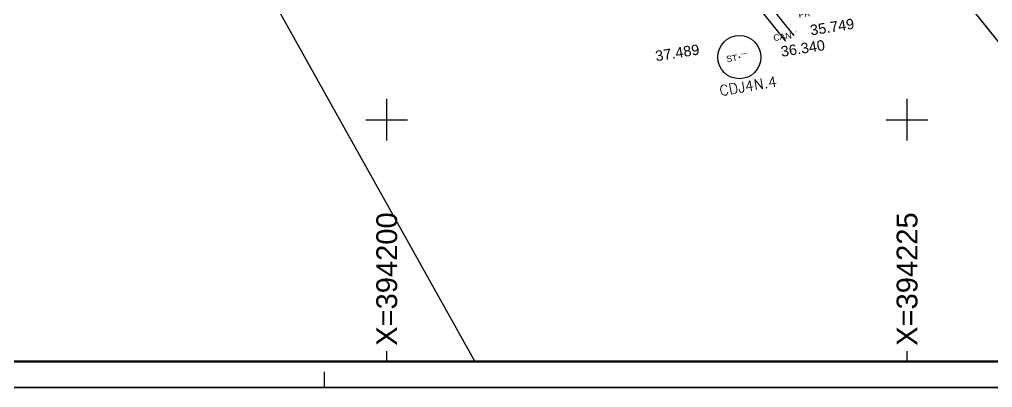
# Model space of a CAD drawing. Header units: metres. Extents: x 394092 to 394268, y 588562 to 588788.
# Drawn here: x 394182.35 to 394229.11, y 588562.15 to 588579.81 of the extents above; entities that cross this region are included whole.
import ezdxf
from ezdxf.enums import TextEntityAlignment as Align

# ---------------------------------------------------------------- set-up
doc = ezdxf.new("R2010")
doc.units = ezdxf.units.M
for name, color, linetype in [('CADRE', 7, 'Continuous'), ('CANIVEAU', 5, 'Continuous'), ('Carroyage(1)', 7, 'Continuous'), ('Carroyage(1)_Croix', 7, 'Continuous'), ('Carroyage(1)_Textes', 7, 'Continuous'), ('IL', 70, 'Continuous'), ('L', 10, 'Continuous'), ('TopoAlt', 150, 'Continuous'), ('TopoCod', 1, 'Continuous'), ('TOPOJIS', 7, 'Continuous'), ('TopoMat', 3, 'Continuous')]:
    doc.layers.add(name, color=color, linetype=linetype)
doc.styles.add('ROMANC', font='romanc.shx', dxfattribs={"height": 10})
doc.styles.get("Standard").update_dxf_attribs({"font": 'arial.ttf'})

# ---------------------------------------------------------------- blocks, each defined once
blk = doc.blocks.new('TCPOINT')
at = {"color": 0}
blk.add_point((0, 0), dxfattribs=at)
at = {"layer": 'TopoAlt'}
blk.add_attdef('ALT', text='', height=0.5, dxfattribs=at).set_placement((0.1, -0.1), align=Align.TOP_LEFT)
at = {"layer": 'TopoCod'}
blk.add_attdef('COD', text='', height=0.3, dxfattribs=at).set_placement((-0.1, 0), align=Align.MIDDLE_RIGHT)
at = {"layer": 'TopoMat'}
blk.add_attdef('MAT', (0.1, 0.1), '', height=0.3, dxfattribs=at)

msp = doc.modelspace()

# ---------------------------------------------------------------- linework, layer by layer
at = {"color": 0, "ltscale": 0.001}
msp.add_lwpolyline([(394092.0051, 588788.4902), (394267.7032, 588788.4902), (394267.7032, 588562.1496), (394092.0051, 588562.1496)], close=True, dxfattribs=at)
at = {"lineweight": 30}
msp.add_circle((394216.9454, 588578.0069, -0.292), 1.0367, dxfattribs=at)
at = {"layer": 'CANIVEAU', "elevation": -1.441, "flags": 128}
for points in [[(394219.1782, 588578.775), (394211.0701, 588588.8487), (394205.7765, 588595.3554), (394181.6908, 588625.1956), (394174.8327, 588633.6675), (394160.884, 588650.9202), (394137.1913, 588680.3015)], [(394219.5522, 588579.076), (394211.4432, 588589.1506), (394206.1494, 588595.6576), (394182.0641, 588625.4974), (394175.2057, 588633.9695), (394161.2575, 588651.2217), (394137.565, 588680.6029)]]:
    msp.add_lwpolyline(points, dxfattribs=at)
at = {"layer": 'Carroyage(1)', "ltscale": 0.001}
for p, q in [((394200, 588563.3996), (394200, 588563.8996)), ((394225, 588563.3996), (394225, 588563.8996)), ((394197.0051, 588562.1496), (394197.0051, 588562.8996))]:
    msp.add_line(p, q, dxfattribs=at)
msp.add_lwpolyline([(394092.0051, 588562.1496), (394267.7032, 588562.1496), (394267.7032, 588788.4902), (394092.0051, 588788.4902)], close=True, dxfattribs=at)
at = {"layer": 'Carroyage(1)', "ltscale": 0.001, "const_width": 0.125}
msp.add_lwpolyline([(394093.2551, 588636.3996), (394144.5051, 588636.3996), (394144.5051, 588563.3996), (394266.4532, 588563.3996), (394266.4532, 588787.2402), (394093.2551, 588787.2402)], close=True, dxfattribs=at)
msp.add_lwpolyline([(394093.2551, 588636.3996), (394144.5051, 588636.3996), (394144.5051, 588563.3996), (394266.4532, 588563.3996), (394266.4532, 588787.2402), (394093.2551, 588787.2402)], close=True, dxfattribs=at)
at = {"layer": 'Carroyage(1)_Croix', "ltscale": 0.001}
for p, q in [((394200, 588574), (394200, 588576)), ((394225, 588574), (394225, 588576)), ((394199, 588575), (394201, 588575)), ((394224, 588575), (394226, 588575))]:
    msp.add_line(p, q, dxfattribs=at)
at = {"layer": 'IL'}
msp.add_lwpolyline([(394120.61, 588761.997), (394247.987, 588603.51), (394236.529, 588569.878), (394110.794, 588726.321), (394115.233, 588757.675)], close=True, dxfattribs=at)
msp.add_lwpolyline([(394093.2551, 588716.3007), (394102.426, 588704.56), (394114.738, 588688.799), (394127.049, 588673.038), (394139.361, 588657.277), (394162.754, 588627.33), (394168.989, 588626.415), (394187.464, 588593.381), (394204.2312, 588563.3996)], dxfattribs=at)
at = {"layer": 'L'}
msp.add_lwpolyline([(394239.636, 588613.9), (394247.987, 588603.51), (394236.529, 588569.878), (394216.251, 588595.109)], close=True, dxfattribs=at)
msp.add_lwpolyline([(394144.5051, 588599.6873), (394187.464, 588593.381), (394204.2312, 588563.3996)], dxfattribs=at)

# ---------------------------------------------------------------- block references
at = {"layer": 'TOPOJIS'}
ref = msp.add_blockref('TCPOINT', (394220.4596, 588580.1317, 35.749), dxfattribs=dict(at, rotation=8.918647236070969))
ref.add_attrib('MAT', '371', (394220.5429, 588580.246, 35.749), dxfattribs={"layer": 'TopoMat', "height": 0.06, "rotation": 8.91865})
ref.add_attrib('ALT', '35.749', dxfattribs={"layer": 'TopoAlt', "height": 0.5, "rotation": 8.91865}).set_placement((394220.307, 588579.5399, 35.749), align=Align.TOP_LEFT)
ref.add_attrib('COD', 'PR', dxfattribs={"layer": 'TopoCod', "height": 0.3, "rotation": 8.91865}).set_placement((394220.3609, 588580.1162, 35.749), align=Align.MIDDLE_RIGHT)
ref = msp.add_blockref('TCPOINT', (394219.5522, 588579.076, 36.34), dxfattribs=dict(at, rotation=8.918647236070969))
ref.add_attrib('MAT', '370', (394219.6354, 588579.1903, 36.34), dxfattribs={"layer": 'TopoMat', "height": 0.06, "rotation": 8.91865})
ref.add_attrib('ALT', '36.340', dxfattribs={"layer": 'TopoAlt', "height": 0.5, "rotation": 8.91865}).set_placement((394218.8991, 588578.5132, 36.34), align=Align.TOP_LEFT)
ref.add_attrib('COD', 'CAN', dxfattribs={"layer": 'TopoCod', "height": 0.3, "rotation": 8.91865}).set_placement((394219.4534, 588579.0605, 36.34), align=Align.MIDDLE_RIGHT)
ref = msp.add_blockref('TCPOINT', (394216.9454, 588578.0069, 37.489), dxfattribs=dict(at, rotation=8.918647236070969))
ref.add_attrib('MAT', 'CDJ4N.4', (394217.0287, 588578.1212, 37.489), dxfattribs={"layer": 'TopoMat', "height": 0.06, "rotation": 8.91865})
ref.add_attrib('ALT', '37.489', dxfattribs={"layer": 'TopoAlt', "height": 0.5, "rotation": 8.91865}).set_placement((394212.8692, 588578.3017, 37.489), align=Align.TOP_LEFT)
ref.add_attrib('COD', 'ST', dxfattribs={"layer": 'TopoCod', "height": 0.3, "rotation": 8.91865}).set_placement((394216.8466, 588577.9914, 37.489), align=Align.MIDDLE_RIGHT)

# ---------------------------------------------------------------- texts
at = {"layer": 'CADRE', "lineweight": 13, "style": 'ROMANC'}
msp.add_text('CDJ4N.4', height=0.5, rotation=9.58558, dxfattribs=at).set_placement((394217.3636, 588576.6212, -75.512), align=Align.MIDDLE_CENTER)
at = {"layer": 'Carroyage(1)_Textes', "ltscale": 0.001}
for s, p in [('X=394200', (394200.5, 588564.1496)), ('X=394225', (394225.5, 588564.1496))]:
    msp.add_text(s, height=1, rotation=90, dxfattribs=at).set_placement(p)

doc.saveas('drawing.dxf')
